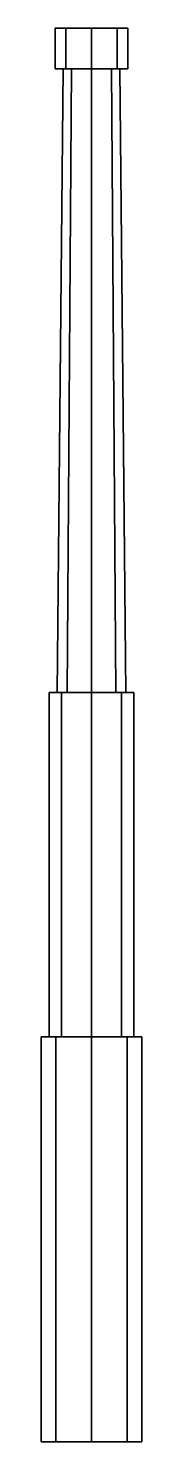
# Model space of a CAD drawing. Extents: x -0.12 to 0.12, y 0 to 3.49.
import ezdxf

# ---------------------------------------------------------------- set-up
doc = ezdxf.new("R2010")
doc.units = 0
doc.layers.add('GUN', color=1, linetype='CONTINUOUS')

msp = doc.modelspace()

# ---------------------------------------------------------------- linework, layer by layer
at = {"layer": 'GUN'}
for points in [[(-0.0636, 3.49, 0.0636), (-0.09, 3.49), (-0.09, 3.39), (-0.0636, 3.39, 0.0636)], [(-0.09, 3.49), (-0.0636, 3.49, -0.0636), (-0.0636, 3.39, -0.0636), (-0.09, 3.39)], [(0.0636, 3.49, 0.0636), (-0.09, 3.49), (-0.0636, 3.49, 0.0636), (0, 3.49, 0.09)], [(0.09, 3.49), (-0.0636, 3.49, -0.0636), (-0.09, 3.49), (0.0636, 3.49, 0.0636)], [(0, 3.49, 0.09), (-0.0636, 3.49, 0.0636), (-0.0636, 3.39, 0.0636), (0, 3.39, 0.09)], [(-0.0636, 3.49, -0.0636), (0, 3.49, -0.09), (0, 3.39, -0.09), (-0.0636, 3.39, -0.0636)], [(0.0636, 3.49, -0.0636), (0, 3.49, -0.09), (-0.0636, 3.49, -0.0636), (0.09, 3.49)], [(0.0636, 3.49, 0.0636), (0, 3.49, 0.09), (0, 3.39, 0.09), (0.0636, 3.39, 0.0636)], [(0, 3.49, -0.09), (0.0636, 3.49, -0.0636), (0.0636, 3.39, -0.0636), (0, 3.39, -0.09)], [(0.09, 3.49), (0.0636, 3.49, 0.0636), (0.0636, 3.39, 0.0636), (0.09, 3.39)], [(0.0636, 3.49, -0.0636), (0.09, 3.49), (0.09, 3.39), (0.0636, 3.39, -0.0636)], [(-0.0636, 3.39, 0.0636), (-0.09, 3.39), (-0.07, 3.39), (-0.0495, 3.39, 0.0495)], [(-0.09, 3.39), (-0.0636, 3.39, -0.0636), (-0.0495, 3.39, -0.0495), (-0.07, 3.39)], [(-0.0495, 3.39, 0.0495), (-0.07, 3.39), (-0.085, 1.85), (-0.0601, 1.85, 0.0601)], [(-0.07, 3.39), (-0.0495, 3.39, -0.0495), (-0.0601, 1.85, -0.0601), (-0.085, 1.85)], [(0, 3.39, 0.09), (-0.0636, 3.39, 0.0636), (-0.0495, 3.39, 0.0495), (0, 3.39, 0.07)], [(-0.0636, 3.39, -0.0636), (0, 3.39, -0.09), (0, 3.39, -0.07), (-0.0495, 3.39, -0.0495)], [(0, 3.39, 0.07), (-0.0495, 3.39, 0.0495), (-0.0601, 1.85, 0.0601), (0, 1.85, 0.085)], [(-0.0495, 3.39, -0.0495), (0, 3.39, -0.07), (0, 1.85, -0.085), (-0.0601, 1.85, -0.0601)], [(0.0495, 3.39, 0.0495), (0, 3.39, 0.07), (0, 1.85, 0.085), (0.0601, 1.85, 0.0601)], [(0, 3.39, -0.07), (0.0495, 3.39, -0.0495), (0.0601, 1.85, -0.0601), (0, 1.85, -0.085)], [(0, 3.39, -0.09), (0.0636, 3.39, -0.0636), (0.0495, 3.39, -0.0495), (0, 3.39, -0.07)], [(0.0636, 3.39, 0.0636), (0, 3.39, 0.09), (0, 3.39, 0.07), (0.0495, 3.39, 0.0495)], [(0.07, 3.39), (0.0495, 3.39, 0.0495), (0.0601, 1.85, 0.0601), (0.085, 1.85)], [(0.0495, 3.39, -0.0495), (0.07, 3.39), (0.085, 1.85), (0.0601, 1.85, -0.0601)], [(0.0636, 3.39, -0.0636), (0.09, 3.39), (0.07, 3.39), (0.0495, 3.39, -0.0495)], [(0.09, 3.39), (0.0636, 3.39, 0.0636), (0.0495, 3.39, 0.0495), (0.07, 3.39)], [(-0.0742, 1.85, 0.0742), (-0.105, 1.85), (-0.105, 1), (-0.0742, 1, 0.0742)], [(-0.105, 1.85), (-0.0742, 1.85, -0.0742), (-0.0742, 1, -0.0742), (-0.105, 1)], [(-0.0601, 1.85, 0.0601), (-0.085, 1.85), (-0.105, 1.85), (-0.0742, 1.85, 0.0742)], [(-0.085, 1.85), (-0.0601, 1.85, -0.0601), (-0.0742, 1.85, -0.0742), (-0.105, 1.85)], [(0, 1.85, 0.105), (-0.0742, 1.85, 0.0742), (-0.0742, 1, 0.0742), (0, 1, 0.105)], [(-0.0742, 1.85, -0.0742), (0, 1.85, -0.105), (0, 1, -0.105), (-0.0742, 1, -0.0742)], [(0, 1.85, 0.085), (-0.0601, 1.85, 0.0601), (-0.0742, 1.85, 0.0742), (0, 1.85, 0.105)], [(-0.0601, 1.85, -0.0601), (0, 1.85, -0.085), (0, 1.85, -0.105), (-0.0742, 1.85, -0.0742)], [(0.0742, 1.85, 0.0742), (0, 1.85, 0.105), (0, 1, 0.105), (0.0742, 1, 0.0742)], [(0, 1.85, -0.105), (0.0742, 1.85, -0.0742), (0.0742, 1, -0.0742), (0, 1, -0.105)], [(0, 1.85, -0.085), (0.0601, 1.85, -0.0601), (0.0742, 1.85, -0.0742), (0, 1.85, -0.105)], [(0.0601, 1.85, 0.0601), (0, 1.85, 0.085), (0, 1.85, 0.105), (0.0742, 1.85, 0.0742)], [(0.0601, 1.85, -0.0601), (0.085, 1.85), (0.105, 1.85), (0.0742, 1.85, -0.0742)], [(0.085, 1.85), (0.0601, 1.85, 0.0601), (0.0742, 1.85, 0.0742), (0.105, 1.85)], [(0.105, 1.85), (0.0742, 1.85, 0.0742), (0.0742, 1, 0.0742), (0.105, 1)], [(0.0742, 1.85, -0.0742), (0.105, 1.85), (0.105, 1), (0.0742, 1, -0.0742)], [(-0.0884, 1, 0.0884), (-0.125, 1), (-0.125, 0), (-0.0884, 0, 0.0884)], [(-0.125, 1), (-0.0884, 1, -0.0884), (-0.0884, 0, -0.0884), (-0.125, 0)], [(-0.0742, 1, 0.0742), (-0.105, 1), (-0.125, 1), (-0.0884, 1, 0.0884)], [(-0.105, 1), (-0.0742, 1, -0.0742), (-0.0884, 1, -0.0884), (-0.125, 1)], [(0, 1, 0.125), (-0.0884, 1, 0.0884), (-0.0884, 0, 0.0884), (0, 0, 0.125)], [(-0.0884, 1, -0.0884), (0, 1, -0.125), (0, 0, -0.125), (-0.0884, 0, -0.0884)], [(0, 1, 0.105), (-0.0742, 1, 0.0742), (-0.0884, 1, 0.0884), (0, 1, 0.125)], [(-0.0742, 1, -0.0742), (0, 1, -0.105), (0, 1, -0.125), (-0.0884, 1, -0.0884)], [(0.0884, 1, 0.0884), (0, 1, 0.125), (0, 0, 0.125), (0.0884, 0, 0.0884)], [(0, 1, -0.125), (0.0884, 1, -0.0884), (0.0884, 0, -0.0884), (0, 0, -0.125)], [(0, 1, -0.105), (0.0742, 1, -0.0742), (0.0884, 1, -0.0884), (0, 1, -0.125)], [(0.0742, 1, 0.0742), (0, 1, 0.105), (0, 1, 0.125), (0.0884, 1, 0.0884)], [(0.0742, 1, -0.0742), (0.105, 1), (0.125, 1), (0.0884, 1, -0.0884)], [(0.105, 1), (0.0742, 1, 0.0742), (0.0884, 1, 0.0884), (0.125, 1)], [(0.125, 1), (0.0884, 1, 0.0884), (0.0884, 0, 0.0884), (0.125, 0)], [(0.0884, 1, -0.0884), (0.125, 1), (0.125, 0), (0.0884, 0, -0.0884)]]:
    msp.add_3dface(points, dxfattribs=at)

doc.saveas('drawing.dxf')
